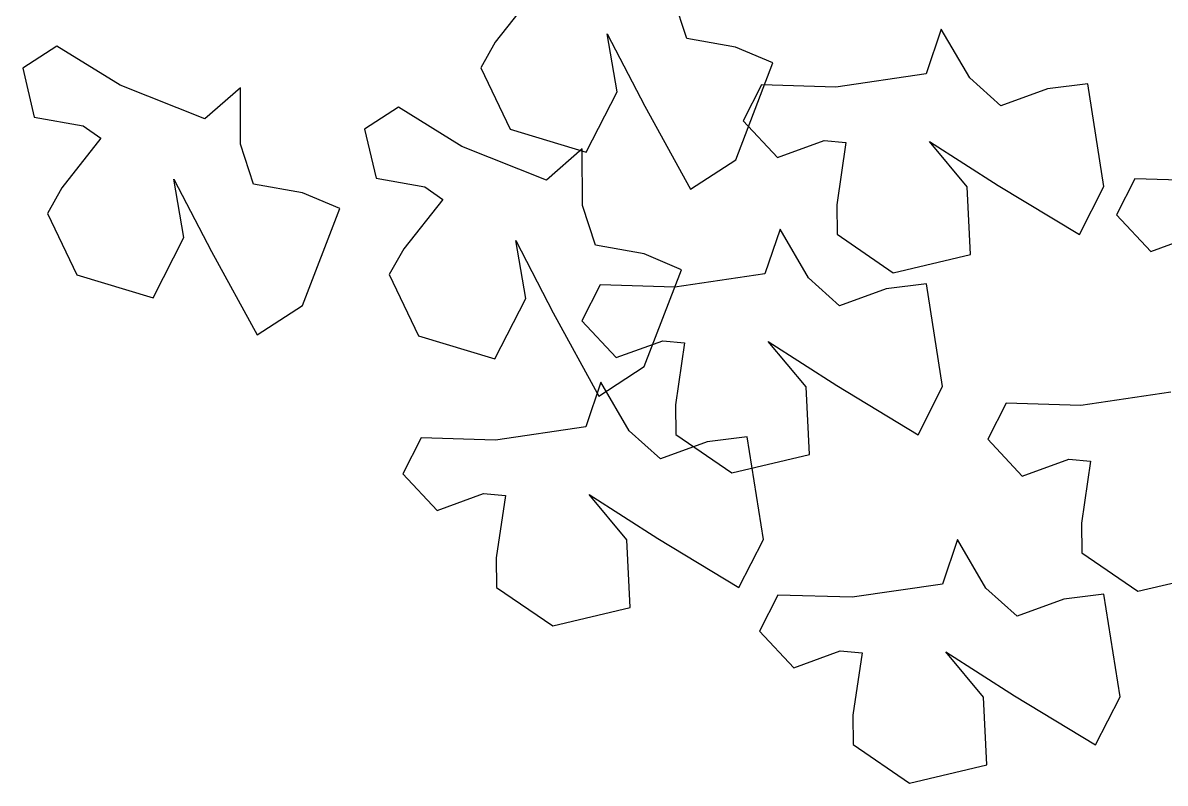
# Model space of a CAD drawing. Header units: millimetres. Extents: x 441156 to 441876, y 4514765 to 4515211.
# Drawn here: x 441707.522 to 441708.602, y 4514834.2 to 4514834.918 of the extents above; entities that cross this region are included whole.
import ezdxf

# ---------------------------------------------------------------- set-up
doc = ezdxf.new("R2010")
doc.units = ezdxf.units.MM
doc.layers.add('01_piscinas', color=254, linetype='Continuous')

msp = doc.modelspace()

# ---------------------------------------------------------------- linework, layer by layer
at = {"layer": '01_piscinas'}
for p, q in [((441708.00545077, 4514834.94654546, 0.00000053), (441707.96865487, 4514834.89992499, 0.00000053)), ((441708.14980135, 4514834.90334321, 0.00000053), (441708.13746926, 4514834.94093436, 0.00000053)), ((441708.39032881, 4514834.9122999, 0.00000053), (441708.37600685, 4514834.86998437, 0.00000053)), ((441708.41714641, 4514834.86618694, 0.00000053), (441708.39032881, 4514834.9122999, 0.00000053)), ((441708.07450886, 4514834.90788569, 0.00000053), (441708.10997267, 4514834.83955189, 0.00000053)), ((441708.08397701, 4514834.8528993, 0.00000053), (441708.07450886, 4514834.90788569, 0.00000053)), ((441708.19589656, 4514834.89520169, 0.00000053), (441708.14980135, 4514834.90334321, 0.00000053)), ((441707.55419085, 4514834.89622365, 0.00000053), (441707.52216296, 4514834.87541807, 0.00000053)), ((441707.6141512, 4514834.85917075, 0.00000053), (441707.55419085, 4514834.89622365, 0.00000053)), ((441707.96865487, 4514834.89992499, 0.00000053), (441707.9549913, 4514834.87568126, 0.00000053)), ((441708.23119213, 4514834.88021169, 0.00000053), (441708.19589656, 4514834.89520169, 0.00000053)), ((441708.1960642, 4514834.78873848, 0.00000053), (441708.23119213, 4514834.88021169, 0.00000053)), ((441707.52216296, 4514834.87541807, 0.00000053), (441707.53296199, 4514834.82914715, 0.00000053)), ((441707.9549913, 4514834.87568126, 0.00000053), (441707.98268825, 4514834.8176698, 0.00000053)), ((441708.37600685, 4514834.86998437, 0.00000053), (441708.29074945, 4514834.85753473, 0.00000053)), ((441707.69421109, 4514834.82732376, 0.00000053), (441707.6141512, 4514834.85917075, 0.00000053)), ((441708.22029582, 4514834.8596433, 0.00000053), (441708.20296164, 4514834.82561119, 0.00000053)), ((441708.29074945, 4514834.85753473, 0.00000053), (441708.22029582, 4514834.8596433, 0.00000053)), ((441708.44662189, 4514834.83979809, 0.00000053), (441708.41714641, 4514834.86618694, 0.00000053)), ((441708.52867413, 4514834.860461, 0.00000053), (441708.49061227, 4514834.85579494, 0.00000053)), ((441708.54398905, 4514834.76367891, 0.00000053), (441708.52867413, 4514834.860461, 0.00000053)), ((441707.72777204, 4514834.85680911, 0.00000053), (441707.69421109, 4514834.82732376, 0.00000053)), ((441707.72794028, 4514834.8034653, 0.00000053), (441707.72777204, 4514834.85680911, 0.00000053)), ((441708.0547458, 4514834.79599218, 0.00000053), (441708.08397701, 4514834.8528993, 0.00000053)), ((441708.49061227, 4514834.85579494, 0.00000053), (441708.44662189, 4514834.83979809, 0.00000053)), ((441707.8772585, 4514834.8384695, 0.00000053), (441707.8452306, 4514834.81766392, 0.00000053)), ((441707.93721885, 4514834.8014166, 0.00000053), (441707.8772585, 4514834.8384695, 0.00000053)), ((441708.10997267, 4514834.83955189, 0.00000053), (441708.15320334, 4514834.76089573, 0.00000053)), ((441707.53296199, 4514834.82914715, 0.00000053), (441707.5790572, 4514834.82100564, 0.00000053)), ((441708.20296164, 4514834.82561119, 0.00000053), (441708.23544933, 4514834.79093892, 0.00000053)), ((441707.5790572, 4514834.82100564, 0.00000053), (441707.59592179, 4514834.80907641, 0.00000053)), ((441707.8452306, 4514834.81766392, 0.00000053), (441707.85602964, 4514834.77139301, 0.00000053)), ((441707.98268825, 4514834.8176698, 0.00000053), (441708.0547458, 4514834.79599218, 0.00000053)), ((441707.59592179, 4514834.80907641, 0.00000053), (441707.55912589, 4514834.76245593, 0.00000053)), ((441707.74027237, 4514834.76587415, 0.00000053), (441707.72794028, 4514834.8034653, 0.00000053)), ((441708.23544933, 4514834.79093892, 0.00000053), (441708.27943971, 4514834.80693577, 0.00000053)), ((441708.27943971, 4514834.80693577, 0.00000053), (441708.30000949, 4514834.80503705, 0.00000053)), ((441708.30000949, 4514834.80503705, 0.00000053), (441708.29145355, 4514834.74626458, 0.00000053)), ((441708.37914544, 4514834.80608575, 0.00000053), (441708.4440249, 4514834.76463885, 0.00000053)), ((441708.41483829, 4514834.76320022, 0.00000053), (441708.37914544, 4514834.80608575, 0.00000053)), ((441708.01727874, 4514834.76956961, 0.00000053), (441707.93721885, 4514834.8014166, 0.00000053)), ((441708.05083969, 4514834.79905496, 0.00000053), (441708.01727874, 4514834.76956961, 0.00000053)), ((441708.05100793, 4514834.74571116, 0.00000053), (441708.05083969, 4514834.79905496, 0.00000053)), ((441708.15320334, 4514834.76089573, 0.00000053), (441708.1960642, 4514834.78873848, 0.00000053)), ((441707.85602964, 4514834.77139301, 0.00000053), (441707.90212485, 4514834.76325149, 0.00000053)), ((441708.57318599, 4514834.77087997, 0.00000053), (441708.55585181, 4514834.73684786, 0.00000053)), ((441708.64363963, 4514834.7687714, 0.00000053), (441708.57318599, 4514834.77087997, 0.00000053)), ((441707.55912589, 4514834.76245593, 0.00000053), (441707.54546232, 4514834.7382122, 0.00000053)), ((441707.66497988, 4514834.77041664, 0.00000053), (441707.70044369, 4514834.70208283, 0.00000053)), ((441707.67444803, 4514834.71543025, 0.00000053), (441707.66497988, 4514834.77041664, 0.00000053)), ((441707.78636758, 4514834.75773264, 0.00000053), (441707.74027237, 4514834.76587415, 0.00000053)), ((441707.90212485, 4514834.76325149, 0.00000053), (441707.91898944, 4514834.75132226, 0.00000053)), ((441708.41797688, 4514834.6993016, 0.00000053), (441708.41483829, 4514834.76320022, 0.00000053)), ((441708.4440249, 4514834.76463885, 0.00000053), (441708.52079184, 4514834.71813595, 0.00000053)), ((441708.52079184, 4514834.71813595, 0.00000053), (441708.54398905, 4514834.76367891, 0.00000053)), ((441707.82166315, 4514834.74274264, 0.00000053), (441707.78636758, 4514834.75773264, 0.00000053)), ((441707.91898944, 4514834.75132226, 0.00000053), (441707.88219354, 4514834.70470178, 0.00000053)), ((441707.78653522, 4514834.65126943, 0.00000053), (441707.82166315, 4514834.74274264, 0.00000053)), ((441708.06334002, 4514834.70812, 0.00000053), (441708.05100793, 4514834.74571116, 0.00000053)), ((441708.29145355, 4514834.74626458, 0.00000053), (441708.29174241, 4514834.71843711, 0.00000053)), ((441707.54546232, 4514834.7382122, 0.00000053), (441707.57315928, 4514834.68020075, 0.00000053)), ((441708.55585181, 4514834.73684786, 0.00000053), (441708.58833951, 4514834.70217559, 0.00000053)), ((441708.23792389, 4514834.72331978, 0.00000053), (441708.22360193, 4514834.68100425, 0.00000053)), ((441708.2647415, 4514834.67720681, 0.00000053), (441708.23792389, 4514834.72331978, 0.00000053)), ((441708.29174241, 4514834.71843711, 0.00000053), (441708.34473441, 4514834.68204619, 0.00000053)), ((441708.58833951, 4514834.70217559, 0.00000053), (441708.63232989, 4514834.71817244, 0.00000053)), ((441707.64521682, 4514834.65852313, 0.00000053), (441707.67444803, 4514834.71543025, 0.00000053)), ((441707.98804753, 4514834.71266249, 0.00000053), (441708.02351134, 4514834.64432868, 0.00000053)), ((441707.99751568, 4514834.6576761, 0.00000053), (441707.98804753, 4514834.71266249, 0.00000053)), ((441708.10943523, 4514834.69997849, 0.00000053), (441708.06334002, 4514834.70812, 0.00000053)), ((441707.70044369, 4514834.70208283, 0.00000053), (441707.74367436, 4514834.62342667, 0.00000053)), ((441707.88219354, 4514834.70470178, 0.00000053), (441707.86852997, 4514834.68045806, 0.00000053)), ((441708.1447308, 4514834.68498849, 0.00000053), (441708.10943523, 4514834.69997849, 0.00000053)), ((441708.34473441, 4514834.68204619, 0.00000053), (441708.41797688, 4514834.6993016, 0.00000053)), ((441708.10960287, 4514834.59351528, 0.00000053), (441708.1447308, 4514834.68498849, 0.00000053)), ((441707.57315928, 4514834.68020075, 0.00000053), (441707.64521682, 4514834.65852313, 0.00000053)), ((441707.86852997, 4514834.68045806, 0.00000053), (441707.89622693, 4514834.6224466, 0.00000053)), ((441708.22360193, 4514834.68100425, 0.00000053), (441708.13834453, 4514834.6685546, 0.00000053)), ((441708.29421697, 4514834.65081796, 0.00000053), (441708.2647415, 4514834.67720681, 0.00000053)), ((441708.0678909, 4514834.67066317, 0.00000053), (441708.05055672, 4514834.63663107, 0.00000053)), ((441708.13834453, 4514834.6685546, 0.00000053), (441708.0678909, 4514834.67066317, 0.00000053)), ((441708.33820735, 4514834.66681481, 0.00000053), (441708.29421697, 4514834.65081796, 0.00000053)), ((441708.37626921, 4514834.67148087, 0.00000053), (441708.33820735, 4514834.66681481, 0.00000053)), ((441708.39158413, 4514834.57469878, 0.00000053), (441708.37626921, 4514834.67148087, 0.00000053)), ((441707.96828447, 4514834.60076898, 0.00000053), (441707.99751568, 4514834.6576761, 0.00000053)), ((441707.74367436, 4514834.62342667, 0.00000053), (441707.78653522, 4514834.65126943, 0.00000053)), ((441708.02351134, 4514834.64432868, 0.00000053), (441708.06674201, 4514834.56567252, 0.00000053)), ((441708.05055672, 4514834.63663107, 0.00000053), (441708.08304441, 4514834.6019588, 0.00000053)), ((441707.89622693, 4514834.6224466, 0.00000053), (441707.96828447, 4514834.60076898, 0.00000053)), ((441708.08304441, 4514834.6019588, 0.00000053), (441708.12703479, 4514834.61795564, 0.00000053)), ((441708.12703479, 4514834.61795564, 0.00000053), (441708.14760457, 4514834.61605693, 0.00000053)), ((441708.14760457, 4514834.61605693, 0.00000053), (441708.13904863, 4514834.55728445, 0.00000053)), ((441708.22674052, 4514834.61710562, 0.00000053), (441708.29161998, 4514834.57565872, 0.00000053)), ((441708.26243337, 4514834.57422009, 0.00000053), (441708.22674052, 4514834.61710562, 0.00000053)), ((441708.06674201, 4514834.56567252, 0.00000053), (441708.10960287, 4514834.59351528, 0.00000053)), ((441708.06858021, 4514834.57885727, 0.00000053), (441708.05425825, 4514834.53654174, 0.00000053)), ((441708.09539781, 4514834.53274431, 0.00000053), (441708.06858021, 4514834.57885727, 0.00000053)), ((441708.26557196, 4514834.51032147, 0.00000053), (441708.26243337, 4514834.57422009, 0.00000053)), ((441708.29161998, 4514834.57565872, 0.00000053), (441708.36838692, 4514834.52915582, 0.00000053)), ((441708.36838692, 4514834.52915582, 0.00000053), (441708.39158413, 4514834.57469878, 0.00000053)), ((441708.60729568, 4514834.56919036, 0.00000053), (441708.52203828, 4514834.55674072, 0.00000053)), ((441708.13904863, 4514834.55728445, 0.00000053), (441708.13933749, 4514834.52945698, 0.00000053)), ((441708.45158465, 4514834.55884929, 0.00000053), (441708.43425047, 4514834.52481719, 0.00000053)), ((441708.52203828, 4514834.55674072, 0.00000053), (441708.45158465, 4514834.55884929, 0.00000053)), ((441708.05425825, 4514834.53654174, 0.00000053), (441707.96900085, 4514834.5240921, 0.00000053)), ((441707.89854721, 4514834.52620067, 0.00000053), (441707.88121303, 4514834.49216857, 0.00000053)), ((441707.96900085, 4514834.5240921, 0.00000053), (441707.89854721, 4514834.52620067, 0.00000053)), ((441708.12487329, 4514834.50635546, 0.00000053), (441708.09539781, 4514834.53274431, 0.00000053)), ((441708.16886366, 4514834.52235231, 0.00000053), (441708.12487329, 4514834.50635546, 0.00000053)), ((441708.13933749, 4514834.52945698, 0.00000053), (441708.19232949, 4514834.49306607, 0.00000053)), ((441708.20692553, 4514834.52701837, 0.00000053), (441708.16886366, 4514834.52235231, 0.00000053)), ((441708.22224045, 4514834.43023628, 0.00000053), (441708.20692553, 4514834.52701837, 0.00000053)), ((441708.43425047, 4514834.52481719, 0.00000053), (441708.46673816, 4514834.49014492, 0.00000053)), ((441708.19232949, 4514834.49306607, 0.00000053), (441708.26557196, 4514834.51032147, 0.00000053)), ((441708.46673816, 4514834.49014492, 0.00000053), (441708.51072854, 4514834.50614176, 0.00000053)), ((441708.51072854, 4514834.50614176, 0.00000053), (441708.53129832, 4514834.50424304, 0.00000053)), ((441708.53129832, 4514834.50424304, 0.00000053), (441708.52274238, 4514834.44547057, 0.00000053)), ((441707.88121303, 4514834.49216857, 0.00000053), (441707.91370073, 4514834.4574963, 0.00000053)), ((441707.91370073, 4514834.4574963, 0.00000053), (441707.95769111, 4514834.47349314, 0.00000053)), ((441707.95769111, 4514834.47349314, 0.00000053), (441707.97826089, 4514834.47159442, 0.00000053)), ((441707.97826089, 4514834.47159442, 0.00000053), (441707.96970494, 4514834.41282196, 0.00000053)), ((441708.05739683, 4514834.47264312, 0.00000053), (441708.1222763, 4514834.43119622, 0.00000053)), ((441708.09308969, 4514834.42975759, 0.00000053), (441708.05739683, 4514834.47264312, 0.00000053)), ((441708.52274238, 4514834.44547057, 0.00000053), (441708.52303124, 4514834.4176431, 0.00000053)), ((441708.09622827, 4514834.36585896, 0.00000053), (441708.09308969, 4514834.42975759, 0.00000053)), ((441708.1222763, 4514834.43119622, 0.00000053), (441708.19904324, 4514834.38469332, 0.00000053)), ((441708.19904324, 4514834.38469332, 0.00000053), (441708.22224045, 4514834.43023628, 0.00000053)), ((441708.40571446, 4514834.43032672, 0.00000053), (441708.3913925, 4514834.38801119, 0.00000053)), ((441708.43253206, 4514834.38421375, 0.00000053), (441708.40571446, 4514834.43032672, 0.00000053)), ((441708.52303124, 4514834.4176431, 0.00000053), (441708.57602324, 4514834.38125218, 0.00000053)), ((441707.96970494, 4514834.41282196, 0.00000053), (441707.96999381, 4514834.38499448, 0.00000053)), ((441708.57602324, 4514834.38125218, 0.00000053), (441708.64926571, 4514834.39850758, 0.00000053)), ((441707.96999381, 4514834.38499448, 0.00000053), (441708.0229858, 4514834.34860356, 0.00000053)), ((441708.3913925, 4514834.38801119, 0.00000053), (441708.3061351, 4514834.37556155, 0.00000053)), ((441708.46200754, 4514834.35782491, 0.00000053), (441708.43253206, 4514834.38421375, 0.00000053)), ((441708.23568146, 4514834.37767012, 0.00000053), (441708.21834728, 4514834.34363801, 0.00000053)), ((441708.3061351, 4514834.37556155, 0.00000053), (441708.23568146, 4514834.37767012, 0.00000053)), ((441708.50599791, 4514834.37382176, 0.00000053), (441708.46200754, 4514834.35782491, 0.00000053)), ((441708.54405978, 4514834.37848782, 0.00000053), (441708.50599791, 4514834.37382176, 0.00000053)), ((441708.5593747, 4514834.28170573, 0.00000053), (441708.54405978, 4514834.37848782, 0.00000053)), ((441708.0229858, 4514834.34860356, 0.00000053), (441708.09622827, 4514834.36585896, 0.00000053)), ((441708.21834728, 4514834.34363801, 0.00000053), (441708.25083498, 4514834.30896574, 0.00000053)), ((441708.25083498, 4514834.30896574, 0.00000053), (441708.29482535, 4514834.32496259, 0.00000053)), ((441708.29482535, 4514834.32496259, 0.00000053), (441708.31539514, 4514834.32306387, 0.00000053)), ((441708.31539514, 4514834.32306387, 0.00000053), (441708.30683919, 4514834.2642914, 0.00000053)), ((441708.39453108, 4514834.32411257, 0.00000053), (441708.45941055, 4514834.28266566, 0.00000053)), ((441708.43022394, 4514834.28122704, 0.00000053), (441708.39453108, 4514834.32411257, 0.00000053)), ((441708.43336252, 4514834.21732841, 0.00000053), (441708.43022394, 4514834.28122704, 0.00000053)), ((441708.45941055, 4514834.28266566, 0.00000053), (441708.53617749, 4514834.23616276, 0.00000053)), ((441708.53617749, 4514834.23616276, 0.00000053), (441708.5593747, 4514834.28170573, 0.00000053)), ((441708.30683919, 4514834.2642914, 0.00000053), (441708.30712806, 4514834.23646393, 0.00000053)), ((441708.30712806, 4514834.23646393, 0.00000053), (441708.36012005, 4514834.20007301, 0.00000053)), ((441708.36012005, 4514834.20007301, 0.00000053), (441708.43336252, 4514834.21732841, 0.00000053))]:
    msp.add_line(p, q, dxfattribs=at)

doc.saveas('drawing.dxf')
